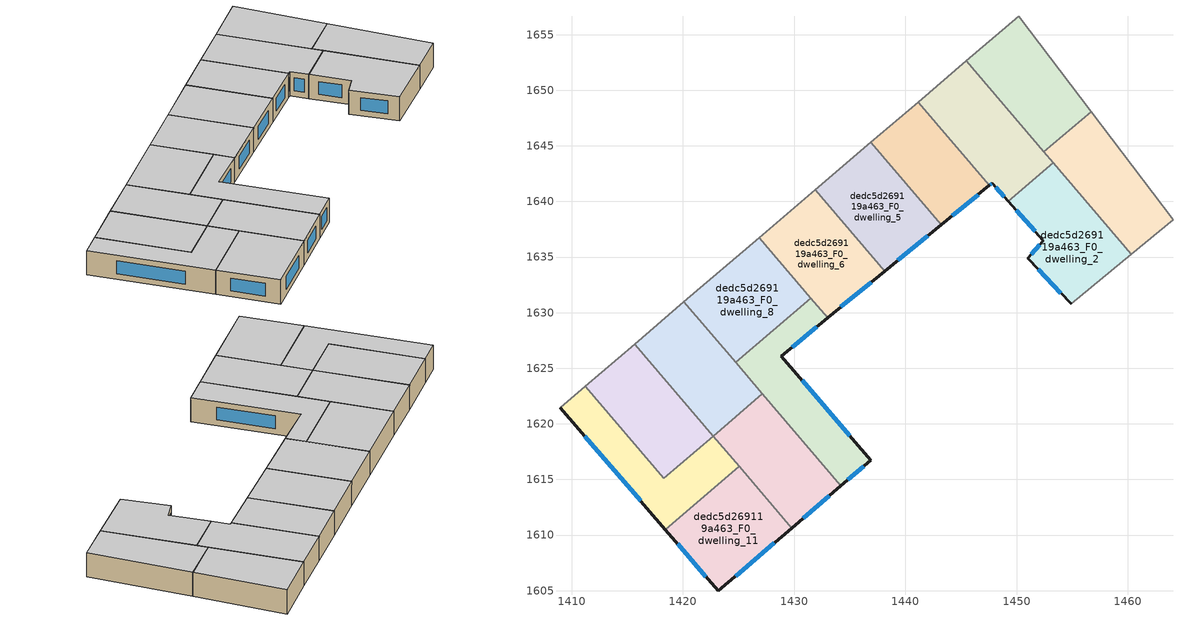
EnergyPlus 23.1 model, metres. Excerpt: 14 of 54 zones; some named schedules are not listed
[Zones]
dedc5d269119a463_F0_dwelling_0
 floor ground (EU_floor_Construction): 1456.71,1648.08 1464.07,1638.38 1460.31,1635.27 1452.46,1644.45 z0
 wall adiabatic (EU_wall_Construction): 1460.31,1635.27 1464.07,1638.38 1456.71,1648.08 z0:3
 wall to dedc5d269119a463_F0_dwelling_1 (EU_wall_Construction): 1456.71,1648.08 1452.46,1644.45 z0:3
 wall to dedc5d269119a463_F0_dwelling_2 (EU_wall_Construction): 1453.29,1643.48 1460.31,1635.27 z0:3
 wall to dedc5d269119a463_F0_dwelling_3 (EU_wall_Construction): 1452.46,1644.45 1453.29,1643.48 z0:3
 ceiling to dedc5d269119a463_F1_dwelling_0 (EU_floor_Construction): 1464.07,1638.38 1456.71,1648.08 1452.46,1644.45 1460.31,1635.27 z3
dedc5d269119a463_F0_dwelling_1
 floor ground (EU_floor_Construction): 1450.2,1656.67 1456.71,1648.08 1452.46,1644.45 1445.48,1652.63 z0
 wall adiabatic (EU_wall_Construction): 1456.71,1648.08 1450.2,1656.67 1445.48,1652.63 z0:3
 wall to dedc5d269119a463_F0_dwelling_3 (EU_wall_Construction): 1445.48,1652.63 1452.46,1644.45 z0:3
 ceiling to dedc5d269119a463_F1_dwelling_1 (EU_floor_Construction): 1456.71,1648.08 1450.2,1656.67 1445.48,1652.63 1452.46,1644.45 z3
dedc5d269119a463_F0_dwelling_10
 floor ground (EU_floor_Construction): 1420.1,1630.96 1427.16,1622.69 1422.72,1618.9 1415.66,1627.17 z0
 wall adiabatic (EU_wall_Construction): 1420.1,1630.96 1415.66,1627.17 z0:3
 wall to dedc5d269119a463_F0_dwelling_9 (EU_wall_Construction): 1422.72,1618.9 1427.16,1622.69 z0:3
 wall to dedc5d269119a463_F0_dwelling_12 (EU_wall_Construction): 1415.66,1627.17 1422.72,1618.9 z0:3
 wall to dedc5d269119a463_F0_dwelling_8 (EU_wall_Construction): 1424.73,1625.53 1420.1,1630.96 z0:3
 wall to dedc5d269119a463_F0_dwelling_7 (EU_wall_Construction): 1427.15,1622.69 1424.73,1625.53 z0:3
 ceiling to dedc5d269119a463_F1_dwelling_10 (EU_floor_Construction): 1427.16,1622.69 1420.1,1630.96 1415.66,1627.17 1422.72,1618.9 z3
dedc5d269119a463_F0_dwelling_11
 floor ground (EU_floor_Construction): 1425.05,1616.17 1429.78,1610.63 1423.19,1604.98 1418.41,1610.5 z0
 wall outside (EU_wall_Construction): 1418.41,1610.5 1423.19,1604.98 1429.78,1610.63 z0:3
 wall to dedc5d269119a463_F0_dwelling_13 (EU_wall_Construction): 1425.05,1616.17 1418.41,1610.5 z0:3
 wall to dedc5d269119a463_F0_dwelling_9 (EU_wall_Construction): 1429.78,1610.63 1425.05,1616.17 z0:3
 window (EU_Window_Construction): 1419.54,1609.2 1422.07,1606.27 / 1424.74,1606.3 1428.23,1609.3 z0.7:2.3
 ceiling to dedc5d269119a463_F1_dwelling_11 (EU_floor_Construction): 1429.78,1610.63 1425.05,1616.17 1418.41,1610.5 1423.19,1604.98 z3
dedc5d269119a463_F0_dwelling_12
 floor ground (EU_floor_Construction): 1415.66,1627.17 1422.72,1618.9 1418.28,1615.11 1411.22,1623.38 z0
 wall to dedc5d269119a463_F0_dwelling_13 (EU_wall_Construction): 1411.22,1623.38 1418.28,1615.11 1422.72,1618.9 z0:3
 wall adiabatic (EU_wall_Construction): 1415.66,1627.17 1411.22,1623.38 z0:3
 ceiling to dedc5d269119a463_F1_dwelling_12 (EU_floor_Construction): 1422.72,1618.9 1415.66,1627.17 1411.22,1623.38 1418.28,1615.11 z3
dedc5d269119a463_F0_dwelling_13
 floor ground (EU_floor_Construction): 1422.72,1618.9 1425.05,1616.17 1418.41,1610.5 1408.95,1621.44 1411.22,1623.38 1418.28,1615.11 z0
 wall outside (EU_wall_Construction): 1408.95,1621.44 1418.41,1610.5 z0:3
 wall adiabatic (EU_wall_Construction): 1411.22,1623.38 1408.95,1621.44 z0:3
 wall to dedc5d269119a463_F0_dwelling_9 (EU_wall_Construction): 1425.05,1616.17 1422.72,1618.9 z0:3
 window (EU_Window_Construction): 1411.17,1618.87 1416.19,1613.07 z0.7:2.3
 ceiling to dedc5d269119a463_F1_dwelling_13 (EU_floor_Construction): 1425.05,1616.17 1422.72,1618.9 1418.28,1615.11 1411.22,1623.38 1408.95,1621.44 1418.41,1610.5 z3
dedc5d269119a463_F0_dwelling_2
 floor ground (EU_floor_Construction): 1453.29,1643.48 1460.31,1635.27 1454.9,1630.8 1451.02,1634.88 1452.41,1636.47 1449.25,1640.03 z0
 wall outside (EU_wall_Construction): 1449.25,1640.03 1452.41,1636.47 1451.02,1634.88 1454.9,1630.8 z0:3
 wall to dedc5d269119a463_F0_dwelling_3 (EU_wall_Construction): 1453.29,1643.48 1449.25,1640.03 z0:3
 wall adiabatic (EU_wall_Construction): 1454.9,1630.8 1460.31,1635.27 z0:3
 window (EU_Window_Construction): 1451.93,1633.92 1453.99,1631.75 / 1452.08,1636.1 1451.35,1635.25 / 1449.99,1639.2 1451.66,1637.31 z0.7:2.3
 ceiling to dedc5d269119a463_F1_dwelling_2 (EU_floor_Construction): 1460.31,1635.27 1453.29,1643.48 1449.25,1640.03 1452.41,1636.47 1451.02,1634.88 1454.9,1630.8 z3
dedc5d269119a463_F0_dwelling_3
 floor ground (EU_floor_Construction): 1445.48,1652.63 1453.29,1643.48 1449.25,1640.03 1447.82,1641.65 1447.56,1641.44 1441.15,1648.94 z0
 wall outside (EU_wall_Construction): 1447.56,1641.44 1447.82,1641.65 1449.25,1640.03 z0:3
 wall adiabatic (EU_wall_Construction): 1445.48,1652.63 1441.15,1648.94 z0:3
 wall to dedc5d269119a463_F0_dwelling_4 (EU_wall_Construction): 1441.15,1648.94 1447.56,1641.44 z0:3
 window (EU_Window_Construction): 1448.15,1641.27 1448.91,1640.41 / 1447.62,1641.49 1447.76,1641.6 z0.7:2.3
 ceiling to dedc5d269119a463_F1_dwelling_3 (EU_floor_Construction): 1453.29,1643.48 1445.48,1652.63 1441.15,1648.94 1447.56,1641.44 1447.82,1641.65 1449.25,1640.03 z3
dedc5d269119a463_F0_dwelling_4
 floor ground (EU_floor_Construction): 1441.15,1648.94 1447.56,1641.44 1443.22,1637.88 1436.89,1645.3 z0
 wall outside (EU_wall_Construction): 1443.22,1637.88 1447.56,1641.44 z0:3
 wall to dedc5d269119a463_F0_dwelling_5 (EU_wall_Construction): 1436.89,1645.3 1443.22,1637.88 z0:3
 wall adiabatic (EU_wall_Construction): 1441.15,1648.94 1436.89,1645.3 z0:3
 window (EU_Window_Construction): 1444.24,1638.72 1446.54,1640.6 z0.7:2.3
 ceiling to dedc5d269119a463_F1_dwelling_4 (EU_floor_Construction): 1447.56,1641.44 1441.15,1648.94 1436.89,1645.3 1443.22,1637.88 z3
dedc5d269119a463_F0_dwelling_5
 floor ground (EU_floor_Construction): 1436.89,1645.3 1443.22,1637.88 1438.15,1633.73 1431.91,1641.04 z0
 wall outside (EU_wall_Construction): 1438.15,1633.73 1443.22,1637.88 z0:3
 wall to dedc5d269119a463_F0_dwelling_6 (EU_wall_Construction): 1431.91,1641.04 1438.15,1633.73 z0:3
 wall adiabatic (EU_wall_Construction): 1436.89,1645.3 1431.91,1641.04 z0:3
 window (EU_Window_Construction): 1439.34,1634.71 1442.03,1636.91 z0.7:2.3
 ceiling to dedc5d269119a463_F1_dwelling_5 (EU_floor_Construction): 1443.22,1637.88 1436.89,1645.3 1431.91,1641.04 1438.15,1633.73 z3
dedc5d269119a463_F0_dwelling_6
 floor ground (EU_floor_Construction): 1431.91,1641.04 1438.15,1633.73 1433.01,1629.52 1426.85,1636.73 z0
 wall outside (EU_wall_Construction): 1433.01,1629.52 1438.15,1633.73 z0:3
 wall adiabatic (EU_wall_Construction): 1431.91,1641.04 1426.85,1636.73 z0:3
 wall to dedc5d269119a463_F0_dwelling_8 (EU_wall_Construction): 1426.85,1636.73 1431.49,1631.3 z0:3
 wall to dedc5d269119a463_F0_dwelling_7 (EU_wall_Construction): 1431.49,1631.3 1433.01,1629.52 z0:3
 window (EU_Window_Construction): 1434.22,1630.51 1436.94,1632.74 z0.7:2.3
 ceiling to dedc5d269119a463_F1_dwelling_6 (EU_floor_Construction): 1438.15,1633.73 1431.91,1641.04 1426.85,1636.73 1433.01,1629.52 z3
dedc5d269119a463_F0_dwelling_7
 floor ground (EU_floor_Construction): 1433.01,1629.52 1428.83,1626.1 1436.89,1616.73 1434.21,1614.43 1424.73,1625.53 1431.49,1631.3 z0
 wall outside (EU_wall_Construction): 1434.21,1614.43 1436.89,1616.73 1428.83,1626.1 1433.01,1629.52 z0:3
 wall to dedc5d269119a463_F0_dwelling_8 (EU_wall_Construction): 1431.49,1631.3 1424.73,1625.53 z0:3
 wall to dedc5d269119a463_F0_dwelling_9 (EU_wall_Construction): 1427.15,1622.69 1434.21,1614.43 z0:3
 window (EU_Window_Construction): 1429.81,1626.9 1432.03,1628.72 / 1435,1618.93 1430.72,1623.9 / 1434.84,1614.97 1436.26,1616.19 z0.7:2.3
 ceiling to dedc5d269119a463_F1_dwelling_7 (EU_floor_Construction): 1436.89,1616.73 1428.83,1626.1 1433.01,1629.52 1431.49,1631.3 1424.73,1625.53 1434.21,1614.43 z3
dedc5d269119a463_F0_dwelling_8
 floor ground (EU_floor_Construction): 1426.85,1636.73 1431.49,1631.3 1424.73,1625.53 1420.1,1630.96 z0
 wall adiabatic (EU_wall_Construction): 1426.85,1636.73 1420.1,1630.96 z0:3
 ceiling to dedc5d269119a463_F1_dwelling_8 (EU_floor_Construction): 1431.49,1631.3 1426.85,1636.73 1420.1,1630.96 1424.73,1625.53 z3
dedc5d269119a463_F0_dwelling_9
 floor ground (EU_floor_Construction): 1427.16,1622.69 1434.21,1614.43 1429.78,1610.63 1422.72,1618.9 z0
 wall outside (EU_wall_Construction): 1429.78,1610.63 1434.21,1614.43 z0:3
 window (EU_Window_Construction): 1430.82,1611.52 1433.17,1613.54 z0.7:2.3
 ceiling to dedc5d269119a463_F1_dwelling_9 (EU_floor_Construction): 1434.21,1614.43 1427.16,1622.69 1422.72,1618.9 1429.78,1610.63 z3
[Building]
EU S2 Campaign: North Axis=0; Terrain=City; Solar Distribution=FullExterior
[Site:Location]
Budapest.Ferenc.Liszt.Intl.AP: Latitude=47.437; Longitude=19.256; Time Zone=1; Elevation=185
[SizingPeriod:WeatherFileDays]
AnnualSizingPeriod: Begin Month=1; Begin Day of Month=1; End Month=12; End Day of Month=31; Day of Week for Start Day=Monday; Use Weather File Daylight Saving Period=No; Use Weather File Rain and Snow Indicators=No
[MATERIAL]
EU_InternalMass_Material: Roughness=MediumRough; Thickness=0.1; Conductivity=1; Density=1800; Specific Heat=900; Thermal Absorptance=0.9; Solar Absorptance=0.7; Visible Absorptance=0.7
[MATERIAL:NOMASS] Roughness=MediumRough; Thermal Absorptance=0.9; Solar Absorptance=0.7; Visible Absorptance=0.7
Name | Thermal Resistance
EU_wall_NoMass | 0.832559
EU_floor_NoMass | 0.872794
[WINDOWMATERIAL:SIMPLEGLAZINGSYSTEM]
EU_Window_SimpleGlazing: UFactor=2.79869; Solar Heat Gain Coefficient=0.75; Visible Transmittance=0.75
[CONSTRUCTION]
EU_wall_Construction: EU_wall_NoMass
EU_floor_Construction: EU_floor_NoMass
EU_Window_Construction: EU_Window_SimpleGlazing
EU_InternalMass_Construction: EU_InternalMass_Material
[ZONE] Type=1; Multiplier=1; Ceiling Height=autocalculate; Floor Area=autocalculate; Part of Total Floor Area=Yes
Name | Volume
dedc5d269119a463_F0_dwelling_0 | 190.372
dedc5d269119a463_F0_dwelling_1 | 190.38
dedc5d269119a463_F0_dwelling_10 | 190.385
dedc5d269119a463_F0_dwelling_11; dedc5d269119a463_F0_dwelling_9 | 190.376
dedc5d269119a463_F0_dwelling_12 | 190.369
dedc5d269119a463_F0_dwelling_13 | 190.388
dedc5d269119a463_F0_dwelling_2 | 203.11
dedc5d269119a463_F0_dwelling_3 | 203.12
dedc5d269119a463_F0_dwelling_4 | 164.86
dedc5d269119a463_F0_dwelling_5 | 190.39
dedc5d269119a463_F0_dwelling_6 | 190.382
dedc5d269119a463_F0_dwelling_7 | 190.375
dedc5d269119a463_F0_dwelling_8 | 190.359
[INTERNALMASS] Construction=EU_InternalMass_Construction
Name | Zone or ZoneList | Surface Area
dedc5d269119a463_F0_dwelling_0_EU_InternalMass | dedc5d269119a463_F0_dwelling_0 | 63.4623
dedc5d269119a463_F0_dwelling_1_EU_InternalMass | dedc5d269119a463_F0_dwelling_1 | 63.4608
dedc5d269119a463_F0_dwelling_2_EU_InternalMass | dedc5d269119a463_F0_dwelling_2 | 67.7059
dedc5d269119a463_F0_dwelling_3_EU_InternalMass | dedc5d269119a463_F0_dwelling_3 | 67.7058
dedc5d269119a463_F0_dwelling_4_EU_InternalMass | dedc5d269119a463_F0_dwelling_4 | 54.9534
dedc5d269119a463_F0_dwelling_5_EU_InternalMass | dedc5d269119a463_F0_dwelling_5 | 63.4634
dedc5d269119a463_F0_dwelling_6_EU_InternalMass | dedc5d269119a463_F0_dwelling_6 | 63.4607
dedc5d269119a463_F0_dwelling_7_EU_InternalMass | dedc5d269119a463_F0_dwelling_7 | 63.458
dedc5d269119a463_F0_dwelling_8_EU_InternalMass | dedc5d269119a463_F0_dwelling_8 | 63.451
dedc5d269119a463_F0_dwelling_9_EU_InternalMass | dedc5d269119a463_F0_dwelling_9 | 63.4581
dedc5d269119a463_F0_dwelling_10_EU_InternalMass | dedc5d269119a463_F0_dwelling_10 | 63.4606
dedc5d269119a463_F0_dwelling_11_EU_InternalMass | dedc5d269119a463_F0_dwelling_11 | 63.4577
dedc5d269119a463_F0_dwelling_12_EU_InternalMass | dedc5d269119a463_F0_dwelling_12 | 63.4574
dedc5d269119a463_F0_dwelling_13_EU_InternalMass | dedc5d269119a463_F0_dwelling_13 | 63.4625
[OTHEREQUIPMENT] Fuel Type=Electricity; Design Level Calculation Method=Watts/Area; Power per Zone Floor Area=1; Fraction Latent=0; Fraction Radiant=0; Fraction Lost=0; Carbon Dioxide Generation Rate=0; EndUse Subcategory=EU_Step8_InternalGains
Name | Zone or ZoneList or Space or SpaceList | Schedule
EU_Step8_InternalGain_dedc5d269119a463_F0_dwelling_0_f000 | dedc5d269119a463_F0_dwelling_0 | EU_Step8_GainSchedule_dedc5d269119a463_F0_dwelling_0_f000
EU_Step8_InternalGain_dedc5d269119a463_F0_dwelling_1_f000 | dedc5d269119a463_F0_dwelling_1 | EU_Step8_GainSchedule_dedc5d269119a463_F0_dwelling_1_f000
EU_Step8_InternalGain_dedc5d269119a463_F0_dwelling_2_f000 | dedc5d269119a463_F0_dwelling_2 | EU_Step8_GainSchedule_dedc5d269119a463_F0_dwelling_2_f000
EU_Step8_InternalGain_dedc5d269119a463_F0_dwelling_3_f000 | dedc5d269119a463_F0_dwelling_3 | EU_Step8_GainSchedule_dedc5d269119a463_F0_dwelling_3_f000
EU_Step8_InternalGain_dedc5d269119a463_F0_dwelling_4_f000 | dedc5d269119a463_F0_dwelling_4 | EU_Step8_GainSchedule_dedc5d269119a463_F0_dwelling_4_f000
EU_Step8_InternalGain_dedc5d269119a463_F0_dwelling_5_f000 | dedc5d269119a463_F0_dwelling_5 | EU_Step8_GainSchedule_dedc5d269119a463_F0_dwelling_5_f000
EU_Step8_InternalGain_dedc5d269119a463_F0_dwelling_6_f000 | dedc5d269119a463_F0_dwelling_6 | EU_Step8_GainSchedule_dedc5d269119a463_F0_dwelling_6_f000
EU_Step8_InternalGain_dedc5d269119a463_F0_dwelling_7_f000 | dedc5d269119a463_F0_dwelling_7 | EU_Step8_GainSchedule_dedc5d269119a463_F0_dwelling_7_f000
EU_Step8_InternalGain_dedc5d269119a463_F0_dwelling_8_f000 | dedc5d269119a463_F0_dwelling_8 | EU_Step8_GainSchedule_dedc5d269119a463_F0_dwelling_8_f000
EU_Step8_InternalGain_dedc5d269119a463_F0_dwelling_9_f000 | dedc5d269119a463_F0_dwelling_9 | EU_Step8_GainSchedule_dedc5d269119a463_F0_dwelling_9_f000
EU_Step8_InternalGain_dedc5d269119a463_F0_dwelling_10_f000 | dedc5d269119a463_F0_dwelling_10 | EU_Step8_GainSchedule_dedc5d269119a463_F0_dwelling_10_f000
EU_Step8_InternalGain_dedc5d269119a463_F0_dwelling_11_f000 | dedc5d269119a463_F0_dwelling_11 | EU_Step8_GainSchedule_dedc5d269119a463_F0_dwelling_11_f000
EU_Step8_InternalGain_dedc5d269119a463_F0_dwelling_12_f000 | dedc5d269119a463_F0_dwelling_12 | EU_Step8_GainSchedule_dedc5d269119a463_F0_dwelling_12_f000
EU_Step8_InternalGain_dedc5d269119a463_F0_dwelling_13_f000 | dedc5d269119a463_F0_dwelling_13 | EU_Step8_GainSchedule_dedc5d269119a463_F0_dwelling_13_f000
[ZONEVENTILATION:DESIGNFLOWRATE] Schedule=EU_AlwaysOn; Design Flow Rate Calculation Method=AirChanges/Hour; Air Changes per Hour=0.475469; Ventilation Type=Natural; Fan Pressure Rise=0; Fan Total Efficiency=1; Constant Term Coefficient=1; Temperature Term Coefficient=0; Velocity Term Coefficient=0; Velocity Squared Term Coefficient=0; Minimum Indoor Temperature=-100; Maximum Indoor Temperature=100; Delta Temperature=-100; Minimum Outdoor Temperature=-100; Maximum Outdoor Temperature=100; Maximum Wind Speed=40
Name | Zone or ZoneList or Space or SpaceList
EU_ConstantAir_dedc5d269119a463_F0_dwelling_0 | dedc5d269119a463_F0_dwelling_0
EU_ConstantAir_dedc5d269119a463_F0_dwelling_1 | dedc5d269119a463_F0_dwelling_1
EU_ConstantAir_dedc5d269119a463_F0_dwelling_2 | dedc5d269119a463_F0_dwelling_2
EU_ConstantAir_dedc5d269119a463_F0_dwelling_3 | dedc5d269119a463_F0_dwelling_3
EU_ConstantAir_dedc5d269119a463_F0_dwelling_4 | dedc5d269119a463_F0_dwelling_4
EU_ConstantAir_dedc5d269119a463_F0_dwelling_5 | dedc5d269119a463_F0_dwelling_5
EU_ConstantAir_dedc5d269119a463_F0_dwelling_6 | dedc5d269119a463_F0_dwelling_6
EU_ConstantAir_dedc5d269119a463_F0_dwelling_7 | dedc5d269119a463_F0_dwelling_7
EU_ConstantAir_dedc5d269119a463_F0_dwelling_8 | dedc5d269119a463_F0_dwelling_8
EU_ConstantAir_dedc5d269119a463_F0_dwelling_9 | dedc5d269119a463_F0_dwelling_9
EU_ConstantAir_dedc5d269119a463_F0_dwelling_10 | dedc5d269119a463_F0_dwelling_10
EU_ConstantAir_dedc5d269119a463_F0_dwelling_11 | dedc5d269119a463_F0_dwelling_11
EU_ConstantAir_dedc5d269119a463_F0_dwelling_12 | dedc5d269119a463_F0_dwelling_12
EU_ConstantAir_dedc5d269119a463_F0_dwelling_13 | dedc5d269119a463_F0_dwelling_13
[HVACTEMPLATE:THERMOSTAT] Constant Heating Setpoint=20; Constant Cooling Setpoint=50
EU_HeatOnly_dedc5d269119a463_F0_dwelling_0; EU_HeatOnly_dedc5d269119a463_F0_dwelling_1; EU_HeatOnly_dedc5d269119a463_F0_dwelling_2; EU_HeatOnly_dedc5d269119a463_F0_dwelling_3; EU_HeatOnly_dedc5d269119a463_F0_dwelling_4; EU_HeatOnly_dedc5d269119a463_F0_dwelling_5; EU_HeatOnly_dedc5d269119a463_F0_dwelling_6; EU_HeatOnly_dedc5d269119a463_F0_dwelling_7; EU_HeatOnly_dedc5d269119a463_F0_dwelling_8; EU_HeatOnly_dedc5d269119a463_F0_dwelling_9; EU_HeatOnly_dedc5d269119a463_F0_dwelling_10; EU_HeatOnly_dedc5d269119a463_F0_dwelling_11; EU_HeatOnly_dedc5d269119a463_F0_dwelling_12; EU_HeatOnly_dedc5d269119a463_F0_dwelling_13; EU_HeatOnly_dedc5d269119a463_F1_dwelling_0; EU_HeatOnly_dedc5d269119a463_F1_dwelling_1; EU_HeatOnly_dedc5d269119a463_F1_dwelling_2; EU_HeatOnly_dedc5d269119a463_F1_dwelling_3; EU_HeatOnly_dedc5d269119a463_F1_dwelling_4; EU_HeatOnly_dedc5d269119a463_F1_dwelling_5; EU_HeatOnly_dedc5d269119a463_F1_dwelling_6; EU_HeatOnly_dedc5d269119a463_F1_dwelling_7; EU_HeatOnly_dedc5d269119a463_F1_dwelling_8; EU_HeatOnly_dedc5d269119a463_F1_dwelling_9; EU_HeatOnly_dedc5d269119a463_F1_dwelling_10; EU_HeatOnly_dedc5d269119a463_F1_dwelling_11; EU_HeatOnly_dedc5d269119a463_F1_dwelling_12; EU_HeatOnly_dedc5d269119a463_F1_dwelling_13; EU_HeatOnly_dedc5d269119a463_F2_dwelling_0; EU_HeatOnly_dedc5d269119a463_F2_dwelling_1; EU_HeatOnly_dedc5d269119a463_F2_dwelling_2; EU_HeatOnly_dedc5d269119a463_F2_dwelling_3; EU_HeatOnly_dedc5d269119a463_F2_dwelling_4; EU_HeatOnly_dedc5d269119a463_F2_dwelling_5; EU_HeatOnly_dedc5d269119a463_F2_dwelling_6; EU_HeatOnly_dedc5d269119a463_F2_dwelling_7; EU_HeatOnly_dedc5d269119a463_F2_dwelling_8; EU_HeatOnly_dedc5d269119a463_F2_dwelling_9; EU_HeatOnly_dedc5d269119a463_F2_dwelling_10; EU_HeatOnly_dedc5d269119a463_F2_dwelling_11; EU_HeatOnly_dedc5d269119a463_F2_dwelling_12; EU_HeatOnly_dedc5d269119a463_F3_dwelling_0; EU_HeatOnly_dedc5d269119a463_F3_dwelling_1; EU_HeatOnly_dedc5d269119a463_F3_dwelling_2; EU_HeatOnly_dedc5d269119a463_F3_dwelling_3; EU_HeatOnly_dedc5d269119a463_F3_dwelling_4; EU_HeatOnly_dedc5d269119a463_F3_dwelling_5; EU_HeatOnly_dedc5d269119a463_F3_dwelling_6; EU_HeatOnly_dedc5d269119a463_F3_dwelling_7; EU_HeatOnly_dedc5d269119a463_F3_dwelling_8; EU_HeatOnly_dedc5d269119a463_F3_dwelling_9; EU_HeatOnly_dedc5d269119a463_F3_dwelling_10; EU_HeatOnly_dedc5d269119a463_F3_dwelling_11; EU_HeatOnly_dedc5d269119a463_F3_dwelling_12
[HVACTEMPLATE:ZONE:IDEALLOADSAIRSYSTEM] System Availability Schedule=EU_AlwaysOn; Maximum Heating Supply Air Temperature=50; Minimum Cooling Supply Air Temperature=13; Maximum Heating Supply Air Humidity Ratio=0.0156; Minimum Cooling Supply Air Humidity Ratio=0.0077; Heating Limit=NoLimit; Cooling Limit=NoLimit; Heating Availability Schedule=EU_AlwaysOn; Cooling Availability Schedule=EU_CoolingOff; Dehumidification Control Type=ConstantSensibleHeatRatio; Cooling Sensible Heat Ratio=0.7; Dehumidification Setpoint=60; Humidification Control Type=None; Humidification Setpoint=30; Outdoor Air Method=None; Outdoor Air Flow Rate per Person=0.00944; Outdoor Air Flow Rate per Zone Floor Area=0; Outdoor Air Flow Rate per Zone=0; Demand Controlled Ventilation Type=None; Outdoor Air Economizer Type=NoEconomizer; Heat Recovery Type=None; Sensible Heat Recovery Effectiveness=0.7; Latent Heat Recovery Effectiveness=0.65
Name | Template Thermostat
dedc5d269119a463_F0_dwelling_0 | EU_HeatOnly_dedc5d269119a463_F0_dwelling_0
dedc5d269119a463_F0_dwelling_1 | EU_HeatOnly_dedc5d269119a463_F0_dwelling_1
dedc5d269119a463_F0_dwelling_2 | EU_HeatOnly_dedc5d269119a463_F0_dwelling_2
dedc5d269119a463_F0_dwelling_3 | EU_HeatOnly_dedc5d269119a463_F0_dwelling_3
dedc5d269119a463_F0_dwelling_4 | EU_HeatOnly_dedc5d269119a463_F0_dwelling_4
dedc5d269119a463_F0_dwelling_5 | EU_HeatOnly_dedc5d269119a463_F0_dwelling_5
dedc5d269119a463_F0_dwelling_6 | EU_HeatOnly_dedc5d269119a463_F0_dwelling_6
dedc5d269119a463_F0_dwelling_7 | EU_HeatOnly_dedc5d269119a463_F0_dwelling_7
